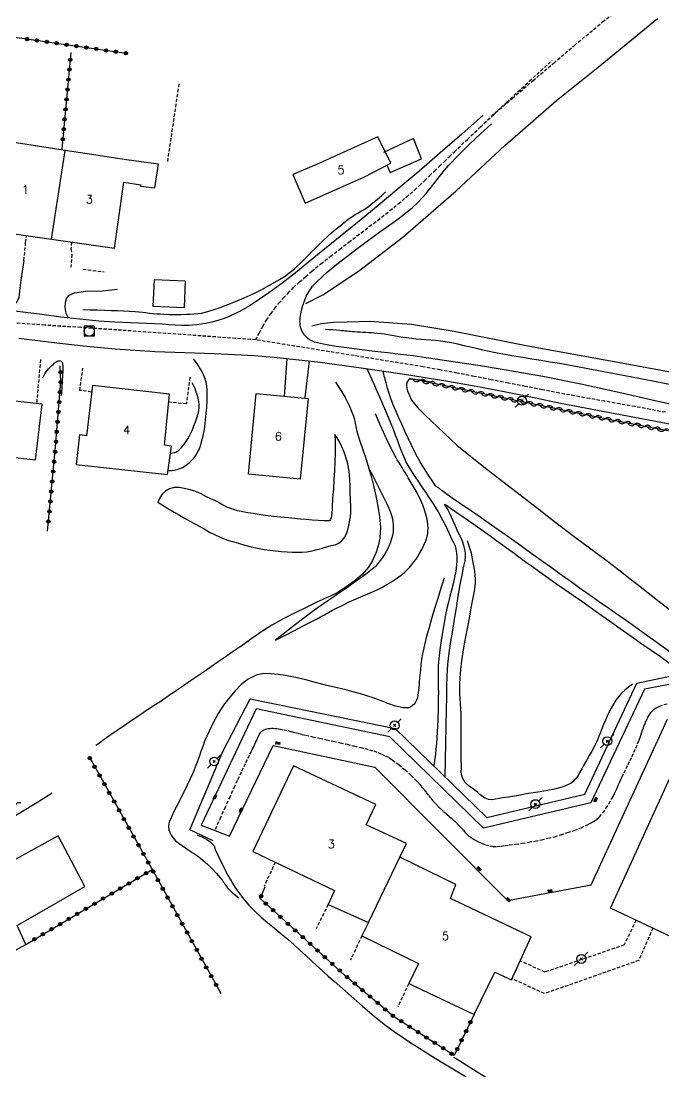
# Model space of a CAD drawing. Header units: millimetres. Extents: x 146997 to 148001, y 141998 to 143001.
# Drawn here: x 147641.2 to 147737.8, y 142177.3 to 142335.2 of the extents above; entities that cross this region are included whole.
import ezdxf
from ezdxf.enums import TextEntityAlignment as Align

# ---------------------------------------------------------------- set-up
doc = ezdxf.new("R2010")
doc.units = ezdxf.units.MM
doc.linetypes.add('DASHED', pattern=[0.75, 0.5, -0.25])
doc.layers.get('0').update_dxf_attribs({"linetype": 'CONTINUOUS'})
for name, color, linetype in [('W0001', 6, 'DASHED'), ('W0008', 7, 'CONTINUOUS'), ('W0014', 7, 'CONTINUOUS'), ('W0017', 7, 'CONTINUOUS'), ('W0070', 7, 'DASHED'), ('W0071', 7, 'CONTINUOUS'), ('W0101', 7, 'CONTINUOUS'), ('W0104', 1, 'CONTINUOUS'), ('W0112', 1, 'DASHED'), ('W0211', 2, 'CONTINUOUS'), ('W0214', 2, 'CONTINUOUS'), ('W0300', 7, 'CONTINUOUS'), ('W0310', 3, 'CONTINUOUS'), ('W0323', 7, 'CONTINUOUS'), ('W0330', 7, 'CONTINUOUS'), ('W0401', 7, 'CONTINUOUS'), ('W0420', 7, 'CONTINUOUS'), ('W0473', 7, 'CONTINUOUS'), ('W0991', 7, 'CONTINUOUS'), ('W1102', 7, 'CONTINUOUS')]:
    doc.layers.add(name, color=color, linetype=linetype)
doc.styles.get("Standard").update_dxf_attribs({"font": 'romans.shx', "width": 0.85})

# ---------------------------------------------------------------- blocks, each defined once
blk = doc.blocks.new('T473')
for p, q in [((-0.166667, 0.166667), (0.166667, -0.166667)), ((-0.166667, -0.166667), (0.166667, 0.166667)), ((0.500001, 0.500001), (1.000002, 1.000002)), ((-1.000002, -1.000002), (-0.500001, -0.500001))]:
    blk.add_line(p, q)
blk.add_ellipse((0, 0), major_axis=(0.471405, 0.471405), ratio=1, start_param=5.4977871438, end_param=11.780972451)
blk = doc.blocks.new('T420')
for p, q in [((0.75, 0.75), (-0.75, 0.75)), ((-0.75, 0.75), (-0.75, -0.75)), ((0.75, 0.75), (0.75, -0.75)), ((0.75, -0.75), (-0.75, -0.75))]:
    blk.add_line(p, q)
blk.add_ellipse((0, 0), major_axis=(-0.53, 0.53), ratio=1, start_param=3.926991, end_param=10.210176)
blk = doc.blocks.new('T401')
for p, q in [((-0.3, 0.3), (0, 0.3)), ((-0.3, -0.25), (-0.3, 0.3)), ((-0.3, 0.15), (0, 0.15)), ((-0.3, 0), (0, 0)), ((0, 0.3), (0, -0.25)), ((-0.3, -0.15), (0, -0.15)), ((-0.3, -0.25), (-0.3, -0.3)), ((-0.3, -0.3), (0, -0.3)), ((0, -0.3), (0, -0.25))]:
    blk.add_line(p, q)
blk = doc.blocks.new('t323o')
at = {"color": 0, "linetype": 'Continuous'}
for radius in [0.25, 0.15]:
    blk.add_circle((0, 0), radius, dxfattribs=at)
blk = doc.blocks.new('t310o')
at = {"color": 0, "linetype": 'Continuous'}
for centre, start, end in [((-0.5, 0.38), 216.8699, 323.1304), ((0.5, -0.37), 36.8699, 143.1303)]:
    blk.add_arc(centre, 0.625, start, end, dxfattribs=at)

msp = doc.modelspace()

# ---------------------------------------------------------------- linework, layer by layer
at = {"layer": 'W0001'}
for points in [[(147676.45, 142287.29), (147676.95, 142288.3), (147677.49, 142289.29), (147678.07, 142290.25), (147678.7, 142291.19), (147679.29, 142292), (147679.92, 142292.78), (147680.59, 142293.53), (147681.27, 142294.27), (147682.13, 142295.14), (147683.03, 142295.98), (147683.95, 142296.79), (147684.87, 142297.59), (147686.23, 142298.71), (147687.62, 142299.8), (147689.02, 142300.88), (147690.42, 142301.95), (147691.03, 142302.42), (147691.65, 142302.89), (147692.27, 142303.36), (147692.89, 142303.82), (147693.51, 142304.29), (147694.12, 142304.76), (147694.74, 142305.23), (147695.35, 142305.71), (147696.6, 142306.7), (147697.85, 142307.71), (147699.08, 142308.72), (147700.29, 142309.77), (147701.06, 142310.47), (147701.82, 142311.18), (147702.57, 142311.9), (147703.32, 142312.63), (147704.06, 142313.36), (147704.8, 142314.09), (147705.54, 142314.81), (147706.29, 142315.53), (147708.25, 142317.4), (147710.2, 142319.26), (147712.17, 142321.11), (147714.14, 142322.96), (147715.85, 142324.55), (147717.56, 142326.13), (147719.28, 142327.71), (147721.01, 142329.28)], [(147676.45, 142287.29), (147655.57, 142288.77), (147650.17, 142289.14), (147644.77, 142289.48), (147639.37, 142289.88)], [(147738.01, 142276.4), (147735.74, 142276.83), (147733.46, 142277.25), (147731.19, 142277.65), (147728.91, 142278.06), (147726.64, 142278.46), (147724.36, 142278.87), (147722.09, 142279.29), (147719.52, 142279.78), (147716.96, 142280.28), (147714.4, 142280.78), (147711.84, 142281.28), (147709.27, 142281.79), (147706.71, 142282.28), (147704.14, 142282.77), (147701.58, 142283.24), (147676.45, 142287.29)], [(147670.39, 142213.78), (147671.08, 142215.34), (147671.78, 142216.9), (147672.48, 142218.46), (147673.19, 142220.01), (147673.78, 142221.27), (147674.38, 142222.53), (147674.98, 142223.79), (147675.58, 142225.05), (147675.71, 142225.31), (147675.84, 142225.58), (147675.96, 142225.84), (147676.09, 142226.11), (147676.22, 142226.37), (147676.35, 142226.64), (147676.48, 142226.9), (147676.61, 142227.17), (147676.67, 142227.3), (147676.72, 142227.43), (147676.78, 142227.56), (147676.83, 142227.69), (147676.89, 142227.82), (147676.95, 142227.95), (147677.02, 142228.08), (147677.11, 142228.2), (147677.23, 142228.35), (147677.36, 142228.49), (147677.51, 142228.61), (147677.68, 142228.72), (147677.89, 142228.8), (147678.11, 142228.86), (147678.33, 142228.89), (147678.56, 142228.92), (147678.82, 142228.94), (147679.08, 142228.94), (147679.34, 142228.92), (147679.6, 142228.9), (147680.15, 142228.82), (147680.7, 142228.71), (147681.25, 142228.59), (147681.79, 142228.46), (147682.33, 142228.31), (147682.87, 142228.17), (147683.41, 142228.03), (147683.96, 142227.9), (147684.99, 142227.67), (147686.03, 142227.44), (147687.06, 142227.22), (147688.1, 142227), (147689.14, 142226.77), (147690.17, 142226.54), (147691.2, 142226.3), (147692.23, 142226.04), (147692.88, 142225.88), (147693.53, 142225.71), (147694.17, 142225.53), (147694.8, 142225.3), (147695.36, 142225.07), (147695.91, 142224.82), (147696.45, 142224.53), (147696.96, 142224.21), (147697.95, 142223.49), (147698.89, 142222.7), (147699.78, 142221.86), (147700.65, 142221), (147701.02, 142220.59), (147701.38, 142220.17), (147701.73, 142219.74), (147702.07, 142219.3), (147702.41, 142218.86), (147702.76, 142218.42), (147703.11, 142218), (147703.49, 142217.59), (147703.87, 142217.2), (147704.26, 142216.83), (147704.67, 142216.46), (147705.07, 142216.1), (147705.48, 142215.75), (147705.89, 142215.39), (147706.29, 142215.03), (147706.69, 142214.65), (147706.94, 142214.4), (147707.18, 142214.15), (147707.41, 142213.88), (147707.65, 142213.62), (147707.88, 142213.36), (147708.13, 142213.1), (147708.39, 142212.86), (147708.66, 142212.63), (147708.96, 142212.41), (147709.27, 142212.21), (147709.6, 142212.02), (147709.94, 142211.86), (147710.47, 142211.64), (147711.01, 142211.45), (147711.57, 142211.3), (147712.14, 142211.2), (147712.74, 142211.19), (147713.34, 142211.24), (147713.93, 142211.33), (147714.51, 142211.41), (147715.49, 142211.53), (147716.46, 142211.67), (147717.43, 142211.82), (147718.39, 142212), (147719.37, 142212.2), (147720.35, 142212.42), (147721.32, 142212.66), (147722.28, 142212.94), (147723.31, 142213.27), (147724.32, 142213.61), (147725.33, 142214.01), (147726.3, 142214.46), (147726.77, 142214.7), (147727.22, 142214.96), (147727.66, 142215.26), (147728.06, 142215.61), (147728.61, 142216.22), (147729.08, 142216.9), (147729.51, 142217.6), (147729.92, 142218.31), (147730.14, 142218.71), (147730.35, 142219.12), (147730.55, 142219.54), (147730.74, 142219.96), (147730.93, 142220.38), (147731.11, 142220.81), (147731.3, 142221.23), (147731.49, 142221.65), (147731.79, 142222.26), (147732.09, 142222.88), (147732.39, 142223.49), (147732.69, 142224.1), (147732.98, 142224.72), (147733.27, 142225.33), (147733.56, 142225.96), (147733.83, 142226.58), (147734.03, 142227.07), (147734.21, 142227.56), (147734.38, 142228.05), (147734.54, 142228.55), (147734.71, 142229.04), (147734.9, 142229.53), (147735.1, 142230.02), (147735.33, 142230.49), (147735.48, 142230.77), (147735.65, 142231.05), (147735.83, 142231.31), (147736.05, 142231.55), (147736.28, 142231.76), (147736.53, 142231.94), (147736.8, 142232.09), (147737.08, 142232.23), (147737.77, 142232.49), (147738.49, 142232.68)]]:
    msp.add_lwpolyline(points, dxfattribs=at)
at = {"layer": 'W0008'}
for points in [[(147710.61, 142321.01), (147707.41, 142318.17), (147704.18, 142315.36), (147700.93, 142312.56), (147697.67, 142309.8), (147694.85, 142307.45), (147692.01, 142305.12), (147689.15, 142302.81), (147686.29, 142300.52), (147684.35, 142298.95), (147682.41, 142297.37), (147680.44, 142295.82), (147678.42, 142294.36), (147677.01, 142293.39), (147675.59, 142292.45), (147674.11, 142291.58), (147672.57, 142290.82), (147671.68, 142290.47), (147670.76, 142290.19), (147669.83, 142289.96), (147668.89, 142289.76), (147668.25, 142289.65), (147667.61, 142289.55), (147666.96, 142289.49), (147666.32, 142289.45), (147665.34, 142289.44), (147664.37, 142289.49), (147663.4, 142289.56), (147662.43, 142289.62), (147660.05, 142289.73), (147657.65, 142289.82), (147655.26, 142289.94), (147652.88, 142290.11), (147650.02, 142290.38), (147647.16, 142290.71), (147644.31, 142291.07), (147641.46, 142291.43), (147637.42, 142291.92)], [(147742.36, 142276.81), (147736.69, 142278.1), (147731.01, 142279.38), (147725.32, 142280.62), (147719.61, 142281.76), (147715.23, 142282.54), (147710.84, 142283.27), (147706.45, 142283.94), (147702.05, 142284.6), (147700.12, 142284.86), (147698.19, 142285.1), (147696.26, 142285.32), (147694.33, 142285.54), (147692.4, 142285.77), (147690.47, 142286.02), (147688.55, 142286.31), (147686.63, 142286.66), (147686.17, 142286.74), (147685.71, 142286.82), (147685.26, 142286.94), (147684.82, 142287.12), (147684.5, 142287.3), (147684.21, 142287.52), (147683.95, 142287.77), (147683.71, 142288.05), (147683.5, 142288.38), (147683.33, 142288.74), (147683.21, 142289.11), (147683.13, 142289.49), (147683.1, 142289.77), (147683.09, 142290.06), (147683.1, 142290.34), (147683.13, 142290.62), (147683.17, 142290.9), (147683.21, 142291.18), (147683.27, 142291.45), (147683.33, 142291.72), (147683.52, 142292.44), (147683.75, 142293.16), (147684.04, 142293.85), (147684.41, 142294.5), (147685, 142295.33), (147685.69, 142296.07), (147686.43, 142296.76), (147687.17, 142297.44), (147688.61, 142298.67), (147690.12, 142299.83), (147691.65, 142300.95), (147693.17, 142302.09), (147694.13, 142302.82), (147695.11, 142303.52), (147696.1, 142304.22), (147697.08, 142304.91), (147698.06, 142305.63), (147699.02, 142306.37), (147699.95, 142307.14), (147700.85, 142307.96), (147701.47, 142308.6), (147702.07, 142309.27), (147702.63, 142309.97), (147703.17, 142310.68), (147703.71, 142311.39), (147704.26, 142312.09), (147704.82, 142312.79), (147705.41, 142313.46), (147706.97, 142315.09), (147708.57, 142316.68), (147710.21, 142318.22), (147711.89, 142319.72)], [(147640.86, 142287.54), (147645.68, 142286.94), (147650.5, 142286.4), (147655.34, 142285.94), (147658.32, 142285.72), (147661.3, 142285.56), (147664.28, 142285.44), (147667.26, 142285.34), (147670.25, 142285.24), (147673.23, 142285.1), (147676.21, 142284.92), (147679.19, 142284.68), (147685.75, 142283.97), (147692.29, 142283.1), (147698.81, 142282.12), (147705.33, 142281.08), (147709.57, 142280.33), (147713.8, 142279.52), (147718.03, 142278.66), (147722.25, 142277.8), (147732.29, 142275.85), (147742.35, 142273.97)]]:
    msp.add_lwpolyline(points, dxfattribs=at)
at = {"layer": 'W0014'}
for points in [[(147670.04, 142212.02), (147666.52, 142213.67), (147671.51, 142225.43), (147675.6, 142233.38), (147697.42, 142228.93), (147711.15, 142215.55), (147725.92, 142219.05), (147733.71, 142235.74), (147747.23, 142238.59)], [(147746.76, 142237.06), (147734.85, 142234.83), (147726.8, 142217.72), (147710.69, 142213.95), (147696.62, 142227.67), (147676.52, 142231.86), (147668.25, 142214.4), (147672.5, 142212.75), (147679.05, 142226.34), (147694.33, 142223.1), (147714.29, 142203.07), (147726.83, 142205.42), (147738.32, 142230.31)]]:
    msp.add_lwpolyline(points, dxfattribs=at)
at = {"layer": 'W0017'}
for points in [[(147641.6, 142299.19), (147641.15, 142296.26), (147640.96, 142294.66), (147640.83, 142293.6), (147640.46, 142292.87), (147640.04, 142292.48), (147639.61, 142292.18), (147639.34, 142292.06), (147638.91, 142291.74)], [(147648.29, 142290.56), (147647.95, 142291.22), (147647.8, 142292.12), (147647.88, 142292.94), (147648.07, 142293.58), (147648.39, 142294.01), (147649.23, 142294.36), (147650.86, 142294.59), (147653.42, 142294.65), (147655.68, 142294.88)], [(147681.1, 142284.48), (147680.74, 142278.8)], [(147683.87, 142278.64), (147684.54, 142284.11)], [(147637.53, 142214.26), (147640.76, 142216.1), (147643.96, 142218.05), (147645.83, 142219.26)]]:
    msp.add_lwpolyline(points, dxfattribs=at)
at = {"layer": 'W0070'}
msp.add_lwpolyline([(147711.86, 142320.92), (147714.99, 142323.56), (147718.11, 142326.21), (147721.22, 142328.86), (147724.33, 142331.52), (147728.58, 142335.03), (147732.9, 142338.48)], dxfattribs=at)
at = {"layer": 'W0071'}
for points in [[(147693.12, 142282.98), (147694.09, 142280.87), (147695.04, 142278.75), (147695.97, 142276.62), (147696.87, 142274.48), (147697.16, 142273.76), (147697.42, 142273.04), (147697.68, 142272.32), (147697.94, 142271.59), (147698.2, 142270.87), (147698.48, 142270.15), (147698.79, 142269.44), (147699.12, 142268.74), (147699.63, 142267.84), (147700.21, 142266.97), (147700.8, 142266.12), (147701.38, 142265.26), (147701.68, 142264.79), (147701.99, 142264.34), (147702.3, 142263.88), (147702.61, 142263.42), (147702.91, 142262.96), (147703.21, 142262.49), (147703.51, 142262.02), (147703.79, 142261.55), (147704.3, 142260.62), (147704.79, 142259.68), (147705.25, 142258.73), (147705.7, 142257.77), (147705.93, 142257.3), (147706.17, 142256.83), (147706.39, 142256.33), (147706.54, 142255.82), (147706.64, 142255.24), (147706.67, 142254.65), (147706.66, 142254.06), (147706.62, 142253.47), (147706.5, 142252.52), (147706.33, 142251.57), (147706.12, 142250.64), (147705.88, 142249.71), (147705.63, 142248.79), (147705.39, 142247.86), (147705.17, 142246.94), (147704.98, 142246), (147704.65, 142244.24), (147704.35, 142242.48), (147704.1, 142240.71), (147703.91, 142238.93), (147703.87, 142238.27), (147703.86, 142237.62), (147703.85, 142236.96), (147703.86, 142236.3), (147703.87, 142235.64), (147703.88, 142234.98), (147703.89, 142234.32), (147703.88, 142233.66), (147703.84, 142231.91), (147703.79, 142230.16), (147703.71, 142228.42), (147703.6, 142226.67), (147703.53, 142225.82), (147703.44, 142224.98), (147703.33, 142224.13), (147703.21, 142223.29)], [(147738.78, 142240.34), (147736.91, 142241.7), (147735.04, 142243.05), (147733.92, 142243.84), (147732.8, 142244.63), (147731.68, 142245.41), (147730.56, 142246.19), (147729.44, 142246.97), (147728.31, 142247.75), (147727.19, 142248.54), (147726.07, 142249.33), (147725.06, 142250.04), (147724.05, 142250.77), (147723.04, 142251.49), (147722.03, 142252.21), (147721.03, 142252.94), (147720.02, 142253.66), (147719.01, 142254.39), (147718, 142255.11), (147716.08, 142256.48), (147714.16, 142257.85), (147712.23, 142259.21), (147710.3, 142260.56), (147709.76, 142260.94), (147709.21, 142261.31), (147708.67, 142261.68), (147708.12, 142262.04), (147707.58, 142262.41), (147707.03, 142262.78), (147706.49, 142263.15), (147705.95, 142263.53), (147705.57, 142263.8), (147705.19, 142264.07), (147704.81, 142264.34), (147704.44, 142264.62), (147704.37, 142264.68), (147704.3, 142264.73), (147704.23, 142264.79), (147704.16, 142264.84), (147704.1, 142264.9), (147704.03, 142264.95), (147703.96, 142265.01), (147703.89, 142265.06), (147703.84, 142265.09), (147703.79, 142265.12), (147703.75, 142265.15), (147703.7, 142265.18), (147703.65, 142265.21), (147703.6, 142265.24), (147703.56, 142265.28), (147703.52, 142265.31), (147703.4, 142265.45), (147703.29, 142265.61), (147703.2, 142265.76), (147703.1, 142265.92), (147702.84, 142266.31), (147702.57, 142266.71), (147702.3, 142267.1), (147702.04, 142267.51), (147701.6, 142268.22), (147701.17, 142268.94), (147700.75, 142269.67), (147700.35, 142270.41), (147699.83, 142271.45), (147699.34, 142272.5), (147698.87, 142273.57), (147698.4, 142274.63), (147697.97, 142275.58), (147697.54, 142276.54), (147697.12, 142277.5), (147696.75, 142278.48), (147696.48, 142279.25), (147696.25, 142280.03), (147696.03, 142280.81), (147695.83, 142281.6), (147695.77, 142281.85), (147695.72, 142282.11), (147695.67, 142282.36), (147695.63, 142282.61)], [(147704.92, 142221.63), (147704.97, 142224.17), (147705.02, 142226.71), (147705.07, 142229.25), (147705.13, 142231.79), (147705.15, 142233.49), (147705.16, 142235.19), (147705.2, 142236.88), (147705.3, 142238.58), (147705.49, 142240.27), (147705.75, 142241.96), (147706.04, 142243.64), (147706.32, 142245.32), (147706.6, 142247.04), (147706.89, 142248.77), (147707.19, 142250.48), (147707.5, 142252.2), (147707.63, 142252.83), (147707.78, 142253.47), (147707.91, 142254.11), (147707.97, 142254.75), (147707.96, 142255.17), (147707.92, 142255.58), (147707.84, 142255.98), (147707.74, 142256.38), (147707.57, 142256.9), (147707.35, 142257.39), (147707.11, 142257.88), (147706.87, 142258.37), (147706.47, 142259.28), (147706.06, 142260.18), (147705.64, 142261.09), (147705.19, 142261.98), (147705.11, 142262.13), (147705.02, 142262.29), (147704.93, 142262.44), (147704.84, 142262.59)], [(147704.84, 142262.59), (147706.38, 142261.54), (147707.91, 142260.49), (147709.43, 142259.43), (147710.95, 142258.36), (147711.82, 142257.74), (147712.69, 142257.11), (147713.55, 142256.48), (147714.41, 142255.85), (147715.28, 142255.22), (147716.14, 142254.59), (147717, 142253.96), (147717.87, 142253.34), (147719.13, 142252.44), (147720.39, 142251.55), (147721.65, 142250.66), (147722.92, 142249.78), (147724.18, 142248.89), (147725.45, 142248.01), (147726.71, 142247.12), (147727.97, 142246.23), (147729.6, 142245.08), (147731.22, 142243.93), (147732.85, 142242.77), (147734.47, 142241.62), (147735.86, 142240.66), (147737.26, 142239.71), (147738.64, 142238.73)], [(147667.65, 142212.88), (147668.36, 142212.65), (147669.03, 142212.3), (147669.62, 142211.86), (147670.14, 142211.32), (147670.2, 142211.24), (147670.24, 142211.16), (147670.27, 142211.07), (147670.3, 142210.98), (147670.32, 142210.89), (147670.34, 142210.8), (147670.37, 142210.71), (147670.41, 142210.63), (147671.31, 142208.75), (147672.26, 142206.88), (147673.32, 142205.07), (147674.55, 142203.37), (147675.4, 142202.38), (147676.32, 142201.45), (147677.28, 142200.57), (147678.26, 142199.72), (147679.26, 142198.9), (147680.27, 142198.09), (147681.26, 142197.26), (147682.23, 142196.4), (147683.08, 142195.63), (147683.94, 142194.85), (147684.79, 142194.06), (147685.64, 142193.28), (147686.49, 142192.5), (147687.35, 142191.73), (147688.21, 142190.96), (147689.07, 142190.19), (147690.78, 142188.68), (147692.49, 142187.18), (147694.23, 142185.7), (147696.02, 142184.29), (147697.24, 142183.39), (147698.49, 142182.53), (147699.76, 142181.7), (147701.04, 142180.88), (147702.78, 142179.78), (147704.55, 142178.7), (147706.32, 142177.63), (147708.09, 142176.57)], [(147720.07, 142171), (147719.89, 142171.11), (147719.7, 142171.23), (147719.52, 142171.34), (147719.33, 142171.45), (147716.13, 142173.4), (147712.94, 142175.35), (147709.74, 142177.31), (147706.55, 142179.27), (147706.47, 142179.32), (147706.39, 142179.38), (147706.3, 142179.43), (147706.22, 142179.48)]]:
    msp.add_lwpolyline(points, dxfattribs=at)
at = {"layer": 'W0101'}
for points in [[(147683.89, 142307.83), (147692.68, 142311.7), (147696.77, 142313.81), (147694.8, 142317.8), (147690.68, 142315.95), (147685.49, 142313.59), (147682.01, 142312.11)], [(147663.48, 142279.11), (147651.93, 142280.43), (147651.02, 142272.89), (147649.94, 142273.01), (147649.48, 142268.57), (147663.2, 142267.08), (147663.79, 142271.34), (147662.74, 142271.47)], [(147644.33, 142277.6), (147630.8, 142279.15), (147629.84, 142270.82), (147643.37, 142269.27)], [(147684.3, 142278.46), (147683.14, 142266.37), (147675.35, 142267.12), (147676.51, 142279.21)], [(147756.69, 142218.89), (147745.45, 142194.53), (147729.78, 142201.92), (147740.8, 142226.07)]]:
    msp.add_lwpolyline(points, close=True, dxfattribs=at)
for points in [[(147647.83, 142315.73), (147637.82, 142317.26), (147637.38, 142314.36), (147635.86, 142303.79)], [(147645.75, 142302.39), (147655.2, 142301.05), (147656.61, 142310.99), (147659.16, 142310.58), (147659.11, 142310.39), (147661.3, 142310.12), (147661.81, 142313.66), (147657.04, 142314.32), (147647.83, 142315.73)], [(147635.86, 142303.79), (147645.75, 142302.39)], [(147698.12, 142209.57), (147699.08, 142211.61), (147693.06, 142214.44), (147694.51, 142217.51), (147682.14, 142223.32), (147676.02, 142210.43), (147688.3, 142204.56), (147687.31, 142202.47), (147693.37, 142199.76)], [(147717.86, 142197.59), (147705.7, 142203.38), (147706.53, 142205.46), (147698.12, 142209.57)], [(147693.37, 142199.76), (147692.38, 142197.75), (147700.88, 142193.61), (147699.43, 142190.58), (147709.28, 142185.93), (147712.4, 142192.33), (147714.89, 142191.14), (147717.86, 142197.59)]]:
    msp.add_lwpolyline(points, dxfattribs=at)
at = {"layer": 'W0104'}
msp.add_lwpolyline([(147696.17, 142313.5), (147696.65, 142312.42), (147701.37, 142314.47), (147700.15, 142317.53), (147695.65, 142315.41)], dxfattribs=at)
for points in [[(147661, 142292.33), (147665.73, 142292.14), (147665.89, 142296.1), (147661.16, 142296.29)], [(147646.76, 142212.81), (147635.81, 142206.76), (147638.61, 142201.74), (147633.54, 142198.83), (147636.65, 142193.63), (147641.89, 142196.48), (147640.57, 142199.32), (147650.78, 142205.16)]]:
    msp.add_lwpolyline(points, close=True, dxfattribs=at)
at = {"layer": 'W0112'}
for points in [[(147664.89, 142325.72), (147663.16, 142313.97)], [(147641.6, 142299.19), (147641.87, 142301.9), (147641.99, 142302.92)], [(147648.78, 142301.96), (147648.68, 142300.97), (147648.8, 142300.08), (147648.68, 142298.22)], [(147650.49, 142297.89), (147653.69, 142297.51)], [(147644.1, 142284.33), (147643.51, 142277.69)], [(147651.76, 142279.45), (147650.01, 142279.7), (147650.47, 142283.02)], [(147666.55, 142281.69), (147666.02, 142277.66), (147663.37, 142277.94)], [(147679.36, 142208.84), (147677.71, 142205.17)], [(147687.31, 142202.47), (147685.54, 142198.82)], [(147733.59, 142200.12), (147731.81, 142196.39), (147719.93, 142192.32), (147716.2, 142193.98)], [(147692.38, 142197.75), (147690.69, 142194.11)], [(147736.11, 142198.93), (147734, 142194.05), (147719.85, 142189.09), (147714.97, 142191.31)], [(147699.43, 142190.58), (147697.78, 142187.03)]]:
    msp.add_lwpolyline(points, dxfattribs=at)
at = {"layer": 'W0211'}
for points in [[(147740.36, 142280.23), (147736.14, 142281.08), (147731.91, 142281.9), (147727.68, 142282.7), (147723.44, 142283.47), (147722.07, 142283.71), (147720.7, 142283.94), (147719.33, 142284.16), (147717.95, 142284.39), (147716.58, 142284.61), (147715.21, 142284.84), (147713.84, 142285.08), (147712.47, 142285.34), (147711.52, 142285.53), (147710.58, 142285.74), (147709.64, 142285.97), (147708.71, 142286.19), (147707.77, 142286.41), (147706.83, 142286.63), (147705.88, 142286.82), (147704.93, 142286.98), (147704.2, 142287.09), (147703.48, 142287.17), (147702.75, 142287.24), (147702.02, 142287.3), (147701.29, 142287.35), (147700.56, 142287.41), (147699.83, 142287.48), (147699.11, 142287.57), (147698.56, 142287.65), (147698.01, 142287.73), (147697.46, 142287.83), (147696.92, 142287.93), (147696.37, 142288.02), (147695.82, 142288.12), (147695.27, 142288.2), (147694.72, 142288.26), (147694.29, 142288.31), (147693.86, 142288.34), (147693.43, 142288.36), (147692.99, 142288.38), (147692.56, 142288.4), (147692.13, 142288.42), (147691.7, 142288.44), (147691.27, 142288.47), (147690.99, 142288.49), (147690.71, 142288.52), (147690.44, 142288.54), (147690.16, 142288.57), (147689.89, 142288.6), (147689.61, 142288.63), (147689.34, 142288.65), (147689.06, 142288.68), (147688.53, 142288.72), (147687.99, 142288.77), (147687.46, 142288.81), (147686.93, 142288.85)], [(147644.44, 142281.58), (147644.59, 142281.88), (147644.76, 142282.18), (147644.94, 142282.46), (147645.14, 142282.74), (147645.3, 142282.92), (147645.47, 142283.09), (147645.64, 142283.26), (147645.82, 142283.42), (147645.99, 142283.59), (147646.17, 142283.77), (147646.37, 142283.94), (147646.6, 142284.06), (147646.74, 142284.11), (147646.89, 142284.15), (147647.06, 142284.15), (147647.21, 142284.08), (147647.34, 142283.94), (147647.41, 142283.77), (147647.43, 142283.59), (147647.45, 142283.43), (147647.48, 142283.11), (147647.47, 142282.78), (147647.45, 142282.46), (147647.43, 142282.14), (147647.41, 142281.71), (147647.38, 142281.28), (147647.35, 142280.85), (147647.33, 142280.42), (147647.3, 142280.05), (147647.28, 142279.68), (147647.26, 142279.31), (147647.23, 142278.95)], [(147663.4, 142267.65), (147663.82, 142267.66), (147664.24, 142267.72), (147664.66, 142267.81), (147665.06, 142267.95), (147665.46, 142268.13), (147665.84, 142268.36), (147666.2, 142268.62), (147666.54, 142268.91), (147666.85, 142269.2), (147667.13, 142269.51), (147667.39, 142269.84), (147667.61, 142270.2), (147667.93, 142270.84), (147668.17, 142271.51), (147668.37, 142272.19), (147668.55, 142272.87), (147668.74, 142273.83), (147668.87, 142274.79), (147668.97, 142275.76), (147669.06, 142276.72), (147669.08, 142277), (147669.11, 142277.28), (147669.12, 142277.56), (147669.14, 142277.84), (147669.15, 142278.12), (147669.16, 142278.4), (147669.16, 142278.68), (147669.16, 142278.96), (147669.15, 142279.4), (147669.14, 142279.85), (147669.1, 142280.29), (147669.04, 142280.73), (147668.99, 142280.97), (147668.92, 142281.21), (147668.85, 142281.44), (147668.76, 142281.67), (147668.61, 142282.01), (147668.45, 142282.34), (147668.27, 142282.66), (147668.09, 142282.98), (147667.99, 142283.15), (147667.88, 142283.33), (147667.77, 142283.5), (147667.65, 142283.67), (147667.51, 142283.86), (147667.37, 142284.05), (147667.22, 142284.23), (147667.07, 142284.41)], [(147661.75, 142262.92), (147662.55, 142262.41), (147663.36, 142261.9), (147664.18, 142261.41), (147664.99, 142260.93), (147665.75, 142260.49), (147666.52, 142260.07), (147667.28, 142259.65), (147668.05, 142259.24), (147668.78, 142258.83), (147669.51, 142258.42), (147670.25, 142258.03), (147671, 142257.68), (147671.7, 142257.41), (147672.41, 142257.17), (147673.13, 142256.95), (147673.85, 142256.74), (147674.8, 142256.47), (147675.76, 142256.22), (147676.73, 142255.99), (147677.7, 142255.8), (147678.57, 142255.67), (147679.44, 142255.57), (147680.31, 142255.49), (147681.19, 142255.44), (147681.91, 142255.41), (147682.64, 142255.38), (147683.38, 142255.39), (147684.11, 142255.45), (147684.91, 142255.58), (147685.7, 142255.77), (147686.49, 142255.99), (147687.26, 142256.23), (147687.8, 142256.38), (147688.36, 142256.52), (147688.91, 142256.74), (147689.39, 142257.09), (147689.84, 142257.65), (147690.14, 142258.3), (147690.35, 142258.97), (147690.51, 142259.63), (147690.61, 142260.19), (147690.68, 142260.75), (147690.72, 142261.31), (147690.73, 142261.88), (147690.72, 142262.44), (147690.7, 142263), (147690.68, 142263.56), (147690.66, 142264.12), (147690.64, 142265.25), (147690.59, 142266.38), (147690.49, 142267.52), (147690.29, 142268.64), (147690.05, 142269.53), (147689.73, 142270.4), (147689.37, 142271.24), (147688.97, 142272.07), (147688.82, 142272.33), (147688.67, 142272.59), (147688.5, 142272.84), (147688.32, 142273.08)], [(147693.33, 142268.11), (147693.92, 142267.04), (147694.49, 142265.96), (147695.05, 142264.86), (147695.59, 142263.76), (147695.94, 142263.06), (147696.29, 142262.36), (147696.62, 142261.64), (147696.87, 142260.89), (147696.99, 142260.41), (147697.07, 142259.93), (147697.12, 142259.44), (147697.12, 142258.95), (147697.08, 142258.42), (147696.99, 142257.9), (147696.86, 142257.38), (147696.71, 142256.88), (147696.52, 142256.4), (147696.3, 142255.94), (147696.06, 142255.49), (147695.79, 142255.05), (147695.49, 142254.58), (147695.16, 142254.12), (147694.81, 142253.68), (147694.42, 142253.26), (147693.95, 142252.82), (147693.45, 142252.42), (147692.93, 142252.04), (147692.42, 142251.67), (147691.76, 142251.19), (147691.1, 142250.72), (147690.43, 142250.26), (147689.77, 142249.8), (147689.19, 142249.39), (147688.6, 142248.99), (147688.02, 142248.59), (147687.43, 142248.19), (147686.85, 142247.79), (147686.27, 142247.39), (147685.69, 142246.98), (147685.12, 142246.57), (147683.67, 142245.49), (147682.23, 142244.4), (147680.81, 142243.29), (147679.4, 142242.16)], [(147733.05, 142235.55), (147732.47, 142235.14), (147731.93, 142234.69), (147731.42, 142234.21), (147730.95, 142233.68), (147730.54, 142233.14), (147730.19, 142232.57), (147729.88, 142231.98), (147729.57, 142231.39), (147729.27, 142230.77), (147728.99, 142230.14), (147728.72, 142229.51), (147728.47, 142228.87), (147728.21, 142228.23), (147727.95, 142227.59), (147727.68, 142226.96), (147727.38, 142226.34), (147726.99, 142225.58), (147726.57, 142224.83), (147726.13, 142224.09), (147725.7, 142223.35), (147725.43, 142222.84), (147725.17, 142222.33), (147724.88, 142221.83), (147724.54, 142221.36), (147724.32, 142221.13), (147724.08, 142220.91), (147723.83, 142220.72), (147723.56, 142220.55), (147723.02, 142220.3), (147722.46, 142220.11), (147721.89, 142219.95), (147721.32, 142219.81), (147720.27, 142219.58), (147719.21, 142219.39), (147718.15, 142219.23), (147717.09, 142219.07), (147716.21, 142218.91), (147715.32, 142218.76), (147714.44, 142218.61), (147713.55, 142218.48), (147713.04, 142218.38), (147712.5, 142218.27), (147711.95, 142218.2), (147711.4, 142218.25), (147710.93, 142218.43), (147710.51, 142218.7), (147710.13, 142219.01), (147709.77, 142219.32), (147709.15, 142219.78), (147708.52, 142220.26), (147707.94, 142220.82), (147707.5, 142221.5), (147707.36, 142221.95), (147707.33, 142222.43), (147707.36, 142222.89), (147707.36, 142223.34), (147707.33, 142224.21), (147707.32, 142225.09), (147707.32, 142225.96), (147707.33, 142226.83), (147707.34, 142227.71), (147707.34, 142228.58), (147707.34, 142229.45), (147707.33, 142230.33), (147707.31, 142231.09), (147707.27, 142231.86), (147707.22, 142232.62), (147707.18, 142233.39), (147707.14, 142234.15), (147707.11, 142234.92), (147707.11, 142235.69), (147707.15, 142236.46), (147707.26, 142237.76), (147707.42, 142239.06), (147707.62, 142240.35), (147707.84, 142241.63), (147708.09, 142242.91), (147708.33, 142244.19), (147708.57, 142245.47), (147708.79, 142246.75), (147708.98, 142247.77), (147709.19, 142248.78), (147709.38, 142249.81), (147709.47, 142250.84), (147709.47, 142251.4), (147709.42, 142251.96), (147709.35, 142252.52), (147709.27, 142253.07), (147709.19, 142253.61), (147709.09, 142254.15), (147708.97, 142254.68), (147708.85, 142255.22), (147708.72, 142255.69), (147708.59, 142256.17), (147708.44, 142256.64), (147708.29, 142257.1)], [(147704.77, 142251.48), (147704.27, 142249.97), (147703.79, 142248.45), (147703.33, 142246.93), (147702.88, 142245.39), (147702.5, 142244.08), (147702.13, 142242.77), (147701.79, 142241.45), (147701.5, 142240.11), (147701.36, 142239.3), (147701.27, 142238.49), (147701.19, 142237.67), (147701.1, 142236.86), (147701.08, 142236.58), (147701.05, 142236.31), (147701.03, 142236.03), (147701.01, 142235.75), (147700.99, 142235.48), (147700.96, 142235.2), (147700.93, 142234.93), (147700.9, 142234.65), (147700.85, 142234.28), (147700.81, 142233.9), (147700.74, 142233.52), (147700.61, 142233.15), (147700.45, 142232.86), (147700.25, 142232.58), (147700.02, 142232.34), (147699.74, 142232.14), (147699.57, 142232.06), (147699.38, 142232.02), (147699.2, 142232), (147699.01, 142231.99), (147698.57, 142232.02), (147698.14, 142232.09), (147697.72, 142232.2), (147697.31, 142232.32), (147697.01, 142232.41), (147696.73, 142232.51), (147696.44, 142232.62), (147696.15, 142232.73), (147695.87, 142232.85), (147695.59, 142232.96), (147695.3, 142233.07), (147695.02, 142233.18), (147694.08, 142233.49), (147693.15, 142233.8), (147692.21, 142234.09), (147691.26, 142234.36), (147690.19, 142234.65), (147689.11, 142234.91), (147688.03, 142235.16), (147686.95, 142235.41), (147685.45, 142235.8), (147683.95, 142236.21), (147682.44, 142236.58), (147680.91, 142236.85), (147679.84, 142237), (147678.74, 142237.14), (147677.61, 142237.15), (147676.5, 142236.91), (147675.31, 142236.32), (147674.27, 142235.5), (147673.37, 142234.57), (147672.53, 142233.61), (147671.62, 142232.43), (147670.82, 142231.16), (147670.11, 142229.85), (147669.45, 142228.52), (147669.09, 142227.77), (147668.77, 142227), (147668.48, 142226.22), (147668.19, 142225.43), (147667.92, 142224.64), (147667.64, 142223.86), (147667.34, 142223.08), (147667.02, 142222.31), (147666.59, 142221.34), (147666.14, 142220.39), (147665.67, 142219.44), (147665.21, 142218.49), (147665.04, 142218.15), (147664.86, 142217.8), (147664.68, 142217.46), (147664.5, 142217.12), (147664.33, 142216.78), (147664.16, 142216.43), (147663.99, 142216.08), (147663.84, 142215.73), (147663.68, 142215.36), (147663.51, 142214.98), (147663.38, 142214.58), (147663.34, 142214.16), (147663.4, 142213.71), (147663.53, 142213.28), (147663.73, 142212.88), (147663.97, 142212.51), (147664.39, 142212.05), (147664.88, 142211.67), (147665.4, 142211.33), (147665.9, 142210.98), (147666.23, 142210.75), (147666.56, 142210.52), (147666.89, 142210.3), (147667.22, 142210.09), (147667.56, 142209.86), (147667.89, 142209.63), (147668.21, 142209.4), (147668.52, 142209.14), (147669.22, 142208.51), (147669.89, 142207.84), (147670.54, 142207.15), (147671.15, 142206.43), (147671.29, 142206.26), (147671.43, 142206.08), (147671.55, 142205.89), (147671.68, 142205.71), (147671.8, 142205.52), (147671.93, 142205.34), (147672.06, 142205.16), (147672.21, 142204.99), (147672.6, 142204.58), (147673.02, 142204.18), (147673.46, 142203.81), (147673.91, 142203.47)]]:
    msp.add_lwpolyline(points, dxfattribs=at)
at = {"layer": 'W0214'}
for points in [[(147663.64, 142270.27), (147663.85, 142270.28), (147664.05, 142270.3), (147664.24, 142270.35), (147664.43, 142270.42), (147664.67, 142270.56), (147664.89, 142270.73), (147665.1, 142270.91), (147665.29, 142271.11), (147665.63, 142271.52), (147665.94, 142271.96), (147666.22, 142272.41), (147666.48, 142272.87), (147666.69, 142273.27), (147666.88, 142273.67), (147667.05, 142274.08), (147667.21, 142274.5), (147667.33, 142274.81), (147667.44, 142275.11), (147667.55, 142275.42), (147667.65, 142275.73), (147667.75, 142276.05), (147667.83, 142276.37), (147667.89, 142276.7), (147667.92, 142277.03), (147667.93, 142277.54), (147667.88, 142278.04), (147667.78, 142278.53), (147667.66, 142279.02), (147667.51, 142279.49), (147667.33, 142279.95), (147667.13, 142280.39), (147666.89, 142280.82)], [(147679.4, 142242.16), (147680.8, 142242.87), (147682.19, 142243.59), (147683.58, 142244.31), (147684.97, 142245.03), (147685.58, 142245.35), (147686.18, 142245.68), (147686.79, 142246), (147687.39, 142246.33), (147687.99, 142246.66), (147688.6, 142246.98), (147689.21, 142247.3), (147689.82, 142247.6), (147690.51, 142247.93), (147691.2, 142248.24), (147691.9, 142248.53), (147692.61, 142248.83), (147693.31, 142249.12), (147694, 142249.43), (147694.69, 142249.75), (147695.37, 142250.1), (147696.13, 142250.52), (147696.87, 142250.96), (147697.6, 142251.43), (147698.29, 142251.95), (147698.73, 142252.31), (147699.14, 142252.7), (147699.53, 142253.11), (147699.9, 142253.53), (147700.22, 142253.92), (147700.53, 142254.33), (147700.82, 142254.74), (147701.08, 142255.17), (147701.42, 142255.79), (147701.73, 142256.43), (147702.01, 142257.09), (147702.21, 142257.77), (147702.26, 142258), (147702.29, 142258.23), (147702.32, 142258.46), (147702.33, 142258.69), (147702.34, 142258.92), (147702.34, 142259.16), (147702.33, 142259.39), (147702.31, 142259.62), (147702.2, 142260.35), (147702.03, 142261.06), (147701.82, 142261.76), (147701.57, 142262.45), (147701.09, 142263.52), (147700.54, 142264.55), (147699.95, 142265.56), (147699.37, 142266.57), (147699.14, 142266.96), (147698.91, 142267.35), (147698.67, 142267.73), (147698.43, 142268.12), (147698.19, 142268.5), (147697.95, 142268.89), (147697.72, 142269.28), (147697.5, 142269.68), (147696.67, 142271.27), (147695.88, 142272.88), (147695.13, 142274.51), (147694.42, 142276.15)], [(147688.32, 142273.08), (147688.34, 142272.7), (147688.36, 142272.32), (147688.37, 142271.94), (147688.38, 142271.56), (147688.36, 142270.24), (147688.33, 142268.92), (147688.27, 142267.61), (147688.2, 142266.3), (147688.18, 142265.83), (147688.14, 142265.37), (147688.11, 142264.91), (147688.07, 142264.45), (147688.04, 142263.99), (147688, 142263.53), (147687.96, 142263.07), (147687.93, 142262.61), (147687.92, 142262.37), (147687.91, 142262.14), (147687.91, 142261.9), (147687.91, 142261.67), (147687.9, 142261.43), (147687.88, 142261.2), (147687.85, 142260.96), (147687.81, 142260.73), (147687.78, 142260.58), (147687.74, 142260.43), (147687.67, 142260.28), (147687.57, 142260.15), (147687.49, 142260.12), (147687.41, 142260.1), (147687.33, 142260.1), (147687.26, 142260.1), (147687.12, 142260.1), (147686.98, 142260.1), (147686.83, 142260.1), (147686.69, 142260.11), (147685.81, 142260.15), (147684.92, 142260.21), (147684.03, 142260.28), (147683.15, 142260.36), (147681.38, 142260.53), (147679.6, 142260.71), (147677.84, 142260.92), (147676.07, 142261.18), (147675.28, 142261.31), (147674.49, 142261.45), (147673.71, 142261.61), (147672.94, 142261.84), (147672.53, 142262), (147672.12, 142262.17), (147671.73, 142262.37), (147671.34, 142262.57), (147670.96, 142262.78), (147670.58, 142262.99), (147670.19, 142263.19), (147669.79, 142263.37), (147668.96, 142263.78), (147668.13, 142264.19), (147667.27, 142264.57), (147666.38, 142264.83), (147665.69, 142264.98), (147664.96, 142265.1), (147664.21, 142265.1), (147663.48, 142264.9), (147662.89, 142264.56), (147662.39, 142264.1), (147662.01, 142263.54), (147661.75, 142262.92)]]:
    msp.add_lwpolyline(points, dxfattribs=at)
at = {"layer": 'W0300'}
for points in [[(147650.48, 142291.83), (147651.55, 142291.81), (147652.62, 142291.79), (147653.7, 142291.76), (147654.77, 142291.71), (147655.66, 142291.68), (147656.55, 142291.63), (147657.44, 142291.58), (147658.33, 142291.52), (147658.87, 142291.47), (147659.41, 142291.42), (147659.95, 142291.37), (147660.49, 142291.31), (147661.03, 142291.26), (147661.57, 142291.21), (147662.11, 142291.17), (147662.65, 142291.14), (147663.49, 142291.11), (147664.33, 142291.1), (147665.17, 142291.1), (147666.02, 142291.12), (147666.58, 142291.15), (147667.15, 142291.17), (147667.72, 142291.22), (147668.28, 142291.31), (147669.24, 142291.54), (147670.18, 142291.84), (147671.1, 142292.17), (147672.02, 142292.52), (147673.38, 142293.05), (147674.73, 142293.61), (147676.07, 142294.21), (147677.38, 142294.87), (147678.52, 142295.48), (147679.65, 142296.13), (147680.75, 142296.82), (147681.8, 142297.58), (147682.28, 142297.97), (147682.74, 142298.38), (147683.18, 142298.81), (147683.61, 142299.24), (147684.03, 142299.68), (147684.45, 142300.12), (147684.88, 142300.56), (147685.32, 142300.98), (147685.96, 142301.59), (147686.6, 142302.2), (147687.24, 142302.8), (147687.9, 142303.39), (147688.5, 142303.91), (147689.11, 142304.43), (147689.72, 142304.93), (147690.36, 142305.41), (147690.73, 142305.66), (147691.1, 142305.91), (147691.49, 142306.14), (147691.87, 142306.37), (147692.26, 142306.6), (147692.64, 142306.84), (147693.02, 142307.08), (147693.38, 142307.34), (147694.05, 142307.85), (147694.7, 142308.39), (147695.33, 142308.94), (147695.94, 142309.52)], [(147703.21, 142280.7), (147702.44, 142280.96), (147701.65, 142281.16), (147700.84, 142281.3), (147700.03, 142281.36), (147699.89, 142281.38), (147699.73, 142281.4), (147699.57, 142281.37), (147699.42, 142281.29), (147699.17, 142280.89), (147699.09, 142280.44), (147699.13, 142280.01), (147699.23, 142279.62), (147699.85, 142278.24), (147700.79, 142277.06), (147701.85, 142276.03), (147702.87, 142275.05), (147706.68, 142271.48), (147710.73, 142268.19), (147714.86, 142265.02), (147718.97, 142261.85), (147720.67, 142260.52), (147722.39, 142259.21), (147724.11, 142257.9), (147725.84, 142256.61), (147727.56, 142255.32), (147729.29, 142254.02), (147731.01, 142252.72), (147732.73, 142251.41), (147733.57, 142250.76), (147734.4, 142250.1), (147735.23, 142249.44), (147736.05, 142248.77), (147736.89, 142248.11), (147737.72, 142247.46), (147738.57, 142246.82)], [(147688.44, 142280.92), (147689.2, 142279.8), (147689.88, 142278.64), (147690.48, 142277.43), (147691.01, 142276.19), (147691.13, 142275.83), (147691.24, 142275.46), (147691.33, 142275.08), (147691.4, 142274.71), (147691.48, 142274.33), (147691.55, 142273.96), (147691.64, 142273.58), (147691.73, 142273.21), (147691.88, 142272.72), (147692.04, 142272.24), (147692.2, 142271.75), (147692.37, 142271.27), (147692.54, 142270.78), (147692.71, 142270.3), (147692.87, 142269.81), (147693.02, 142269.32), (147693.43, 142267.97), (147693.83, 142266.6), (147694.19, 142265.23), (147694.49, 142263.84), (147694.77, 142262.29), (147695.04, 142260.72), (147695.18, 142259.13), (147695.09, 142257.52), (147694.86, 142256.36), (147694.49, 142255.22), (147694, 142254.14), (147693.37, 142253.13), (147692.48, 142252.09), (147691.45, 142251.18), (147690.35, 142250.39), (147689.23, 142249.64), (147688.82, 142249.39), (147688.39, 142249.15), (147687.95, 142248.93), (147687.51, 142248.73), (147687.06, 142248.53), (147686.62, 142248.33), (147686.18, 142248.13), (147685.74, 142247.92), (147684.01, 142247.07), (147682.28, 142246.23), (147680.55, 142245.36), (147678.87, 142244.42), (147677.34, 142243.46), (147675.86, 142242.43), (147674.39, 142241.39), (147672.91, 142240.36), (147671.87, 142239.64), (147670.82, 142238.92), (147669.78, 142238.2), (147668.74, 142237.48), (147667.7, 142236.76), (147666.65, 142236.05), (147665.61, 142235.33), (147664.56, 142234.62), (147663.31, 142233.77), (147662.06, 142232.93), (147660.8, 142232.09), (147659.54, 142231.26), (147658.28, 142230.42), (147657.03, 142229.58), (147655.78, 142228.73), (147654.54, 142227.87), (147654.01, 142227.49), (147653.48, 142227.11), (147652.95, 142226.72), (147652.43, 142226.33)]]:
    msp.add_lwpolyline(points, dxfattribs=at)
at = {"layer": 'W0310'}
msp.add_lwpolyline([(147754.76, 142263.93), (147755.56, 142266.25), (147755.83, 142268.02), (147755.9, 142268.65), (147755.63, 142269.27), (147755.03, 142269.74), (147754.26, 142270.04), (147751.22, 142270.85), (147744.18, 142272.51), (147729.98, 142275.23), (147713.02, 142278.69), (147699.57, 142281.48)], dxfattribs=at)
at = {"layer": 'W0323'}
for points in [[(147628.55, 142294.24), (147630.07, 142308.49), (147631.56, 142319.22), (147633.94, 142333.64), (147656.98, 142330.34)], [(147648.68, 142330.45), (147647.56, 142318.63), (147647.3, 142315.92)], [(147645.15, 142258.53), (147646.37, 142271.24), (147647.16, 142281.05), (147647.08, 142283.36)], [(147651.44, 142224.59), (147660.51, 142208.39), (147670.43, 142190.49), (147671.2, 142189.08)], [(147641.89, 142196.48), (147660.88, 142207.72)], [(147709.28, 142185.93), (147706.27, 142179.81), (147697.17, 142185.66), (147689.8, 142191.88), (147682.9, 142198.11), (147677.11, 142203.37), (147677.84, 142205.1)]]:
    msp.add_lwpolyline(points, dxfattribs=at)
at = {"layer": 'W0330'}
for points in [[(147683.99, 142292.76), (147686.55, 142294.05), (147691.87, 142297.62), (147698.54, 142302.71), (147706.59, 142309.68), (147713.9, 142316.5), (147721.62, 142323.26), (147727.92, 142328.26), (147736.8, 142335.53)], [(147880.33, 142217.06), (147863.09, 142223.86), (147848.17, 142229.8), (147837.53, 142234.55), (147827.51, 142240.06), (147816.61, 142247.9), (147807.07, 142254.75), (147796.14, 142262.08), (147785.95, 142268.23), (147775.99, 142272.3), (147759.64, 142277.9), (147745.56, 142281.2), (147731.97, 142283.7), (147717.31, 142286.34), (147706.26, 142288.54), (147699.83, 142289.57), (147693.59, 142290.05), (147690.19, 142289.95), (147688.14, 142289.9), (147686.32, 142289.7), (147684.87, 142289.34)]]:
    msp.add_lwpolyline(points, dxfattribs=at)
at = {"layer": 'W1102'}
for points in [[(147645.75, 142302.39), (147647.42, 142313.11), (147647.83, 142315.73)], [(147693.37, 142199.76), (147698.12, 142209.57)]]:
    msp.add_lwpolyline(points, dxfattribs=at)

# ---------------------------------------------------------------- block references
at = {"layer": 'W0310'}
for p, rotation in [((147701.04, 142281.17), 168.2728845335839), ((147702.51, 142280.87), 168.2728845335839), ((147703.98, 142280.56), 168.2728845335839), ((147705.45, 142280.26), 168.2728845335839), ((147706.92, 142279.95), 168.2728845335839), ((147708.39, 142279.65), 168.2728845335839), ((147709.85, 142279.34), 168.2728845335839), ((147711.32, 142279.04), 168.2728845335839), ((147712.79, 142278.74), 168.2728845335839), ((147714.26, 142278.43), 168.4893541647554), ((147715.73, 142278.14), 168.4893541647554), ((147717.2, 142277.84), 168.4893541647554), ((147718.67, 142277.54), 168.4893541647554), ((147720.14, 142277.24), 168.4893541647554), ((147721.61, 142276.94), 168.4893541647554), ((147723.08, 142276.64), 168.4893541647554), ((147724.55, 142276.34), 168.4893541647554), ((147726.02, 142276.04), 168.4893541647554), ((147727.49, 142275.74), 168.4893541647554), ((147728.96, 142275.44), 168.4893541647554), ((147730.43, 142275.15), 169.1189620141025), ((147731.9, 142274.86), 169.1189620141025), ((147733.38, 142274.58), 169.1189620141025), ((147734.85, 142274.3), 169.1189620141025), ((147736.32, 142274.01), 169.1189620141025), ((147737.8, 142273.73), 169.1189620141025), ((147640.28, 142217.2), 30.9872319937317)]:
    msp.add_blockref('t310o', p, dxfattribs=dict(at, rotation=rotation))
at = {"layer": 'W0323'}
for p, rotation in [((147642.08, 142332.47), 351.847620093355), ((147643.56, 142332.26), 351.847620093355), ((147645.05, 142332.04), 351.847620093355), ((147646.53, 142331.83), 351.847620093355), ((147648.02, 142331.62), 351.847620093355), ((147649.5, 142331.41), 351.847620093355), ((147650.99, 142331.19), 351.847620093355), ((147652.47, 142330.98), 351.847620093355), ((147653.96, 142330.77), 351.847620093355), ((147655.44, 142330.56), 351.847620093355), ((147656.93, 142330.34), 351.847620093355), ((147648.58, 142329.36), 264.592833187082), ((147648.44, 142327.87), 264.592833187082), ((147648.3, 142326.37), 264.592833187082), ((147648.16, 142324.88), 264.592833187082), ((147648.01, 142323.39), 264.592833187082), ((147647.87, 142321.89), 264.592833187082), ((147647.59, 142318.91), 264.592833187082), ((147647.73, 142320.4), 264.592833187082), ((147647.45, 142317.41), 264.5367041296582), ((147647.11, 142282.44), 91.93644086022341), ((147647.03, 142279.45), 85.39383954635814), ((147647.15, 142280.94), 85.39383954635814), ((147646.91, 142277.95), 85.39383954635814), ((147646.79, 142276.46), 85.39383954635814), ((147646.67, 142274.96), 85.39383954635814), ((147646.55, 142273.47), 85.39383954635814), ((147646.43, 142271.97), 85.39383954635814), ((147646.3, 142270.48), 84.5100847590382), ((147646.15, 142268.98), 84.5100847590382), ((147646.01, 142267.49), 84.5100847590382), ((147645.87, 142266), 84.5100847590382), ((147645.72, 142264.5), 84.5100847590382), ((147645.58, 142263.01), 84.5100847590382), ((147645.44, 142261.52), 84.5100847590382), ((147645.29, 142260.02), 84.5100847590382), ((147651.51, 142224.47), 299.2326692037226), ((147652.24, 142223.16), 299.2326692037226), ((147652.97, 142221.85), 299.2326692037226), ((147653.71, 142220.55), 299.2326692037226), ((147654.44, 142219.24), 299.2326692037226), ((147655.17, 142217.93), 299.2326692037226), ((147655.9, 142216.62), 299.2326692037226), ((147656.64, 142215.31), 299.2326692037226), ((147657.37, 142214), 299.2326692037226), ((147658.1, 142212.69), 299.2326692037226), ((147658.83, 142211.38), 299.2326692037226), ((147659.57, 142210.07), 299.2326692037226), ((147660.3, 142208.77), 299.2326692037226), ((147659.96, 142207.17), 30.61021530015576), ((147661.03, 142207.45), 298.9885246765771), ((147657.38, 142205.65), 30.61021530015576), ((147658.67, 142206.41), 30.61021530015576), ((147661.75, 142206.14), 298.9885246765771), ((147654.8, 142204.12), 30.61021530015576), ((147656.09, 142204.88), 30.61021530015576), ((147662.48, 142204.83), 298.9885246765771), ((147677.25, 142203.72), 67.15747810738523), ((147652.22, 142202.59), 30.61021530015576), ((147653.51, 142203.36), 30.61021530015576), ((147663.21, 142203.52), 298.9885246765771), ((147663.93, 142202.21), 298.9885246765771), ((147677.94, 142202.61), 137.8194587534295), ((147649.63, 142201.06), 30.61021530015576), ((147650.92, 142201.83), 30.61021530015576), ((147664.66, 142200.89), 298.9885246765771), ((147679.05, 142201.61), 137.8194587534295), ((147680.16, 142200.6), 137.8194587534295), ((147647.05, 142199.54), 30.61021530015576), ((147648.34, 142200.3), 30.61021530015576), ((147665.39, 142199.58), 298.9885246765771), ((147681.27, 142199.59), 137.8194587534295), ((147644.47, 142198.01), 30.61021530015576), ((147645.76, 142198.77), 30.61021530015576), ((147666.12, 142198.27), 298.9885246765771), ((147682.38, 142198.59), 137.8194587534295), ((147683.5, 142197.58), 137.8959313866187), ((147643.18, 142197.24), 30.61021530015576), ((147666.84, 142196.96), 298.9885246765771), ((147684.61, 142196.57), 137.8959313866187), ((147667.57, 142195.65), 298.9885246765771), ((147668.3, 142194.33), 298.9885246765771), ((147685.72, 142195.57), 137.8959313866187), ((147686.83, 142194.56), 137.8959313866187), ((147669.02, 142193.02), 298.9885246765771), ((147687.95, 142193.56), 137.8959313866187), ((147689.06, 142192.55), 137.8959313866187), ((147669.75, 142191.71), 298.9885246765771), ((147690.18, 142191.56), 139.8225811280537), ((147670.48, 142190.4), 298.7896691999687), ((147691.33, 142190.59), 139.8225811280537), ((147692.48, 142189.62), 139.8225811280537), ((147693.62, 142188.65), 139.8225811280537), ((147694.77, 142187.69), 139.8225811280537), ((147695.91, 142186.72), 139.8225811280537), ((147697.06, 142185.75), 139.8225811280537), ((147698.31, 142184.93), 147.2908583266891), ((147708.71, 142184.78), 243.8561784205515), ((147699.57, 142184.12), 147.2908583266891), ((147700.84, 142183.3), 147.2908583266891), ((147708.05, 142183.44), 243.8561784205515), ((147702.1, 142182.49), 147.2908583266891), ((147703.36, 142181.68), 147.2908583266891), ((147707.39, 142182.09), 243.8561784205515), ((147704.62, 142180.87), 147.2908583266891), ((147705.88, 142180.06), 147.2908583266891), ((147706.73, 142180.74), 243.8561784205515)]:
    msp.add_blockref('t323o', p, dxfattribs=dict(at, rotation=rotation))
at = {"layer": 'W0401'}
for p, rotation in [((147679.71, 142226.55), 258.0123666341783), ((147670.17, 142218.68), 154.6367432063616), ((147727.39, 142218.27), 154.7980859349357), ((147674.36, 142216.58), 334.2601571976929), ((147709.9, 142207.73), 224.9168899165566), ((147720.67, 142204.39), 280.6227106738867), ((147714.29, 142203.07), 224.9168899165566)]:
    msp.add_blockref('T401', p, dxfattribs=dict(at, rotation=rotation))
at = {"layer": 'W0420'}
msp.add_blockref('T420', (147651.41, 142288.57), dxfattribs=at)
at = {"layer": 'W0473'}
for p in [(147716.45, 142278.15), (147697.32, 142229.38), (147729.28, 142227.01), (147670.2, 142223.95), (147718.47, 142217.55), (147725.36, 142194.3)]:
    msp.add_blockref('T473', p, dxfattribs=at)

# ---------------------------------------------------------------- texts
at = {"layer": 'W0991'}
for s, p in [('5', (147689.25, 142312.81)), ('1', (147641.82, 142309.83)), ('3', (147651.46, 142308.39)), ('4', (147657.04, 142273.76)), ('6', (147679.83, 142272.79)), ('3', (147687.8, 142211.54)), ('5', (147704.96, 142197.75))]:
    msp.add_text(s, height=1.25, dxfattribs=at).set_placement(p, align=Align.MIDDLE_CENTER)

doc.saveas('drawing.dxf')
